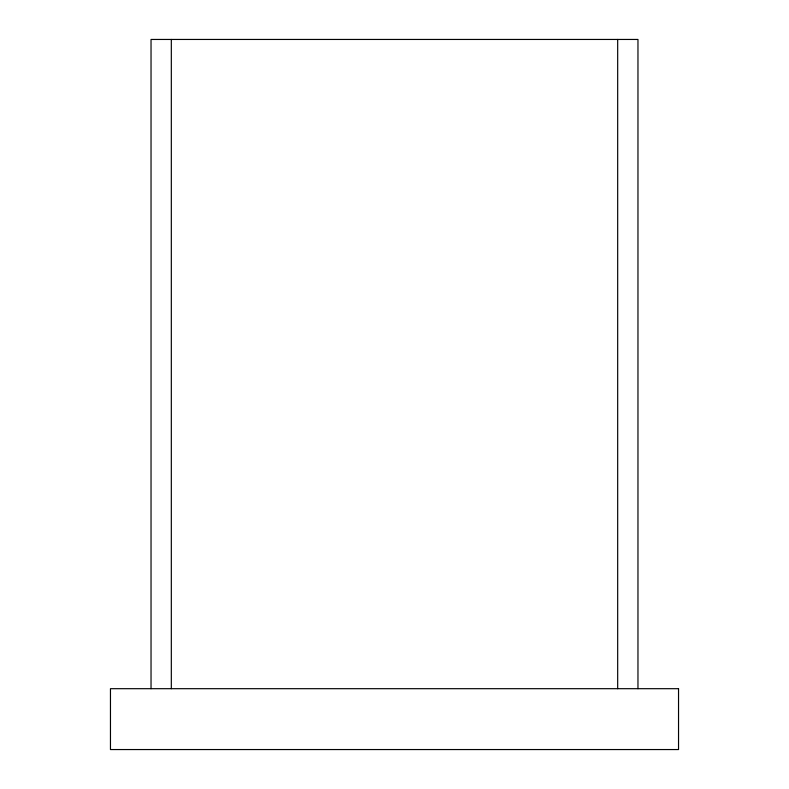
<?xml version="1.0" encoding="UTF-8"?>
<svg xmlns="http://www.w3.org/2000/svg" width="789" height="789" viewBox="0 0 789 789"><rect width="100%" height="100%" fill="white"/><g stroke="black" fill="none" stroke-linecap="round" stroke-linejoin="round"><path stroke-width="1.18" d="M637.966 688.689L637.966 39.45L151.034 39.45L151.034 688.689M617.679 39.45L617.679 688.689M171.321 39.45L171.321 688.689M678.54 688.689L110.46 688.689L110.46 749.55L678.54 749.55L678.54 688.689"/></g></svg>
